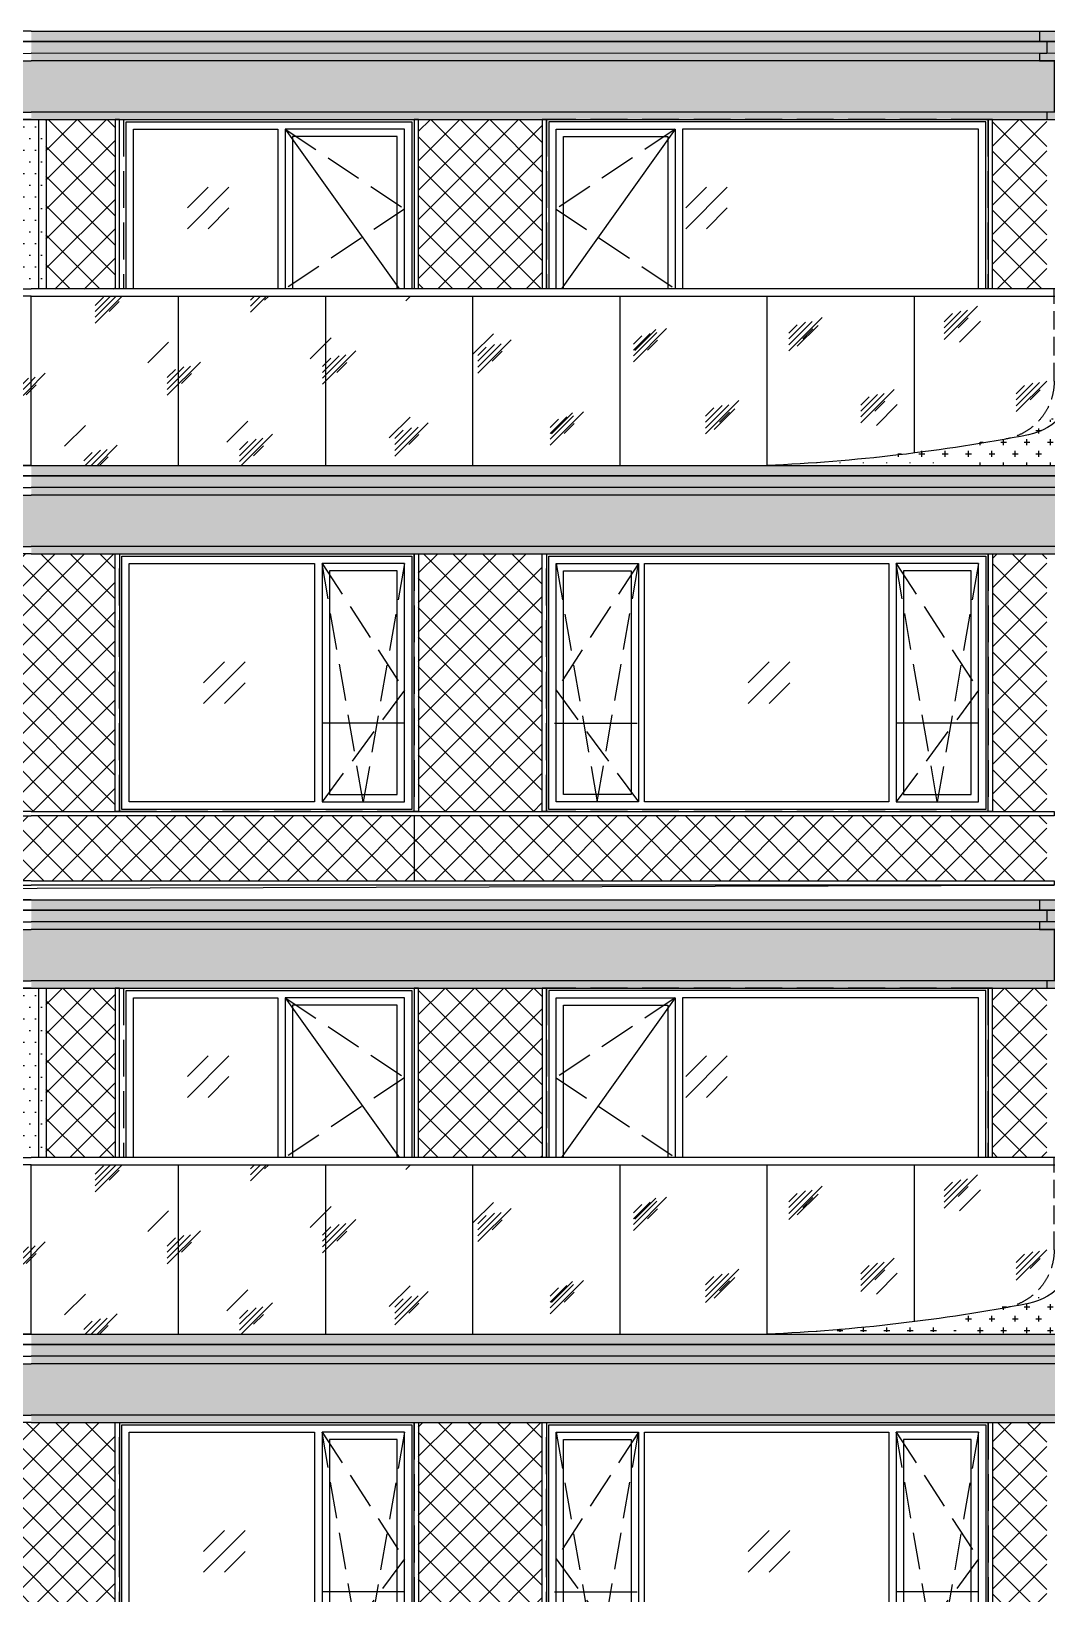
# Model space of a CAD drawing. Extents: x 646072 to 1012572, y -46617 to 16093.
# Drawn here: x 673169 to 680069, y -25515 to -14902 of the extents above; entities that cross this region are included whole.
import ezdxf

# ---------------------------------------------------------------- set-up
doc = ezdxf.new("R2010")
doc.units = 0
doc.header["$LTSCALE"] = 1000
doc.header["$MEASUREMENT"] = 0
for name, pattern in [('3#楼-HZS$0$3#楼-HZS$0$__DASH', [0.35, 0.25, -0.1]), ('3#楼-HZS$0$3#楼-HZS$0$DASH', [0.35, 0.25, -0.1]), ('3#楼-HZS$0$DASH', [0.35, 0.25, -0.1]), ('3#楼-HZS$0$DOTE', [2.4200000000000004, 2, -0.2, 0.02, -0.2])]:
    doc.linetypes.add(name, pattern=pattern)
for name, color, linetype in [('3#楼-HZS$0$3#楼-HZS$0$00-立面灰色金属看线', 252, 'Continuous'), ('3#楼-HZS$0$3#楼-HZS$0$00-立面米色看线', 31, 'Continuous'), ('3#楼-HZS$0$3#楼-HZS$0$00-立面银灰色线脚', 254, 'Continuous'), ('3#楼-HZS$0$3#楼-HZS$0$A-ANNO-SYMB', 3, 'Continuous'), ('3#楼-HZS$0$3#楼-HZS$0$DOTE', 1, '3#楼-HZS$0$DOTE'), ('3#楼-HZS$0$3#楼-HZS$0$ELEV-WIND', 4, 'Continuous'), ('3#楼-HZS$0$3#楼-HZS$0$RAIL', 163, 'Continuous'), ('3#楼-HZS$0$3#楼-HZS$0$WINDOW', 4, 'Continuous'), ('3#楼-HZS$0$3#楼-HZS$0$填充-浅黄色铝板', 30, 'Continuous'), ('3#楼-HZS$0$3#楼-HZS$0$填充-玻璃', 150, 'Continuous'), ('3#楼-HZS$0$3#楼-HZS$0$填充-背板玻璃', 151, 'Continuous'), ('3#楼-HZS$0$3#楼-HZS$0$填充-银白色铝板', 115, 'Continuous')]:
    doc.layers.add(name, color=color, linetype=linetype)
pattern_1 = [(45, (-5318.230445285677, -99899.72746543365), (-100.0001016555733, 100.0001016555733), []), (135, (-5318.230445285677, -99899.72746543365), (-100.0001016555733, -100.0001016555733), [])]
pattern_2 = [(0, (-5409.443961269106, -58333.21456829587), (79.375, 79.375), [39.6875, -119.0625]), (90, (-5389.600211269106, -58353.05831829587), (-79.375, 79.375), [39.6875, -119.0625])]

# ---------------------------------------------------------------- blocks, each defined once
blk = doc.blocks.new('3#楼-HZS$0$3#楼-HZS$0$dfg56h4f+g9h0k7')
at = {"layer": '3#楼-HZS$0$3#楼-HZS$0$RAIL'}
blk.add_lwpolyline([(426648.4870681694, -363619.9774678481), (419599.1988836443, -363619.9516390706), (419599.1988836443, -363569.9516390706), (426648.4870681694, -363569.9774678481)], dxfattribs=at)
at = {"layer": '3#楼-HZS$0$3#楼-HZS$0$WINDOW'}
for points in [[(419629.1323021718, -364408.5213985445), (419629.1323021718, -363619.9516390706)], [(420648.4871339675, -364678.3272112879), (420648.4871339675, -363619.9516390706)], [(421648.4871339675, -364769.9774678481), (421648.4871339675, -363619.9516390706)], [(422648.4871339675, -364769.9774678481), (422648.4871339675, -363619.9516390706)], [(423648.4871339675, -364769.9774678481), (423648.4871339675, -363619.9516390706)], [(424648.4871339675, -364769.9774678481), (424648.4871339675, -363619.9516390706)], [(425648.4871339675, -364769.9774678481), (425648.4871339675, -363619.9516390706)], [(426648.4871339675, -364769.9774678481), (426648.4871339675, -363619.9516390706)]]:
    blk.add_lwpolyline(points, dxfattribs=at)
blk = doc.blocks.new('3#楼-HZS$0$3#楼-HZS$0$tregfdgdg')
blk.add_wipeout([(55550.89403557477, -25728.00311066766), (62650.60256147907, -25728.003421576577), (62650.569237843745, -26928.00333677453), (55550.89403557475, -26928.002877755564)]).dxf.layer = '3#楼-HZS$0$3#楼-HZS$0$RAIL'
at = {"layer": '3#楼-HZS$0$3#楼-HZS$0$00-立面米色看线'}
blk.add_line((55550.89403557475, -25728.00311066769), (55550.89403557475, -26326.5638645424), dxfattribs=at)
at = {"layer": '3#楼-HZS$0$3#楼-HZS$0$00-立面米色看线', "linetype": '3#楼-HZS$0$3#楼-HZS$0$__DASH', "ltscale": 0.5}
blk.add_line((55700.8940344759, -26354.41373131936), (55700.8940344759, -25728.00311317149), dxfattribs=at)
at = {"layer": '3#楼-HZS$0$3#楼-HZS$0$00-立面米色看线'}
blk.add_lwpolyline([(62650.24880157225, -26927.97750730492), (55550.89403557475, -26927.95167967031), (55550.89403557475, -25728.00311066769)], dxfattribs=at)
for centre, radius, start, end in [((55950.89403557475, -26326.5638645424), 400, 180, 259.1128618920542), ((58187.79559126403, -14696.43916359753), 12243.29046884241, 259.1128618920542, 267.4866183300693)]:
    blk.add_arc(centre, radius, start, end, dxfattribs=at)
at = {"layer": '3#楼-HZS$0$3#楼-HZS$0$00-立面米色看线', "linetype": '3#楼-HZS$0$3#楼-HZS$0$__DASH', "ltscale": 0.5}
blk.add_arc((56100.8940344759, -26354.41373131936), 400, 180, 259.8509425689774, dxfattribs=at)
blk.add_blockref('3#楼-HZS$0$3#楼-HZS$0$dfg56h4f+g9h0k7', (-363998.238266597, 337841.9575340021))
blk = doc.blocks.new('3#楼-HZS$0$3#楼-HZS$0$adf6h1d+f0j')
at = {"layer": '3#楼-HZS$0$3#楼-HZS$0$ELEV-WIND', "color": 8, "linetype": '3#楼-HZS$0$3#楼-HZS$0$__DASH'}
blk.add_lwpolyline([(61278.84410516638, -24578.0033460866), (63250.00048309553, -24578.00334601349), (63250.00048309553, -26928.00334601349), (61278.84410516638, -26928.0033460866)], close=True, dxfattribs=at)
at = {"layer": '3#楼-HZS$0$3#楼-HZS$0$ELEV-WIND'}
for points in [[(61293.84410516638, -24593.0033460866), (63235.00048309553, -24593.00334601349), (63235.00048309553, -26913.00334601349), (61293.84410516638, -26913.0033460866)], [(61343.84410516638, -24643.0033460866), (62325.00048309553, -24643.00334601349), (62325.00048309553, -26863.00334601349), (61343.84410516638, -26863.0033460866)], [(63185.00048309553, -24643.00334601349), (62375.00048309553, -24643.00334601349), (62375.00048309553, -26863.00334601349), (63185.00048309553, -26863.00334601349)], [(63135.00048309553, -24693.00334601349), (62425.00048309553, -24693.00334601349), (62425.00048309553, -26813.00334601349), (63135.00048309553, -26813.00334601349)]]:
    blk.add_lwpolyline(points, close=True, dxfattribs=at)
at = {"layer": '3#楼-HZS$0$3#楼-HZS$0$ELEV-WIND', "color": 8}
blk.add_lwpolyline([(62375.00048309553, -24643.00334601349), (63185.00048309553, -25778.00334601349), (62375.00048309553, -26863.00334601349)], dxfattribs=at)
at = {"layer": '3#楼-HZS$0$3#楼-HZS$0$ELEV-WIND', "color": 8, "linetype": '3#楼-HZS$0$DASH'}
blk.add_lwpolyline([(62375.00048309553, -24643.00334601349), (63185.00048309553, -25185.50334601023), (62375.00053060963, -25728.00334600698)], dxfattribs=at)
blk = doc.blocks.new('3#楼-HZS$0$3#楼-HZS$0$asde5f0s4d+9hj0')
at = {"layer": '3#楼-HZS$0$3#楼-HZS$0$ELEV-WIND', "color": 8, "linetype": '3#楼-HZS$0$3#楼-HZS$0$__DASH'}
blk.add_lwpolyline([(63250.00048309541, -24578.00334601349), (60250.00048309506, -24578.00334601349), (60250.00048309506, -26928.00334601349), (63250.00048309541, -26928.00334601349)], close=True, dxfattribs=at)
at = {"layer": '3#楼-HZS$0$3#楼-HZS$0$ELEV-WIND'}
for points in [[(63235.00048309541, -24593.00334601349), (60265.00048309506, -24593.00334601349), (60265.00048309506, -26913.00334601349), (63235.00048309541, -26913.00334601349)], [(60315.00048309506, -24643.00334601349), (61125.00048309506, -24643.00334601349), (61125.00048309506, -26863.00334601349), (60315.00048309506, -26863.00334601349)], [(60365.00048309506, -24693.00334601349), (61075.00048309506, -24693.00334601349), (61075.00048309506, -26813.00334601349), (60365.00048309506, -26813.00334601349)], [(63185.0004830953, -24643.00334601349), (61175.00048309506, -24643.00334601349), (61175.00048309506, -26863.00334601349), (63185.0004830953, -26863.00334601349)]]:
    blk.add_lwpolyline(points, close=True, dxfattribs=at)
at = {"layer": '3#楼-HZS$0$3#楼-HZS$0$ELEV-WIND', "color": 8}
blk.add_lwpolyline([(61125.00048309506, -24643.00334601349), (60315.00048309506, -25778.00334601349), (61125.00048309506, -26863.00334601349)], dxfattribs=at)
at = {"layer": '3#楼-HZS$0$3#楼-HZS$0$ELEV-WIND', "color": 8, "linetype": '3#楼-HZS$0$DASH'}
blk.add_lwpolyline([(61125.00048309506, -24643.00334601349), (60315.00048309506, -25185.50334601023), (61125.00043558097, -25728.00334600698)], dxfattribs=at)
blk = doc.blocks.new('3#楼-HZS$0$3#楼-HZS$0$df+gj504f+g90')
at = {"layer": '3#楼-HZS$0$3#楼-HZS$0$00-立面灰色金属看线'}
blk.add_lwpolyline([(397529.1710952579, -386473.6017835303), (397529.1710952579, -386543.6017835425), (397579.1710952579, -386543.6017835425), (397579.1710952579, -386623.6017835425), (397529.1710952579, -386623.6017835425), (397529.1710952579, -386673.6017835303), (397629.1710952579, -386673.6017835303), (397629.1710952579, -387023.6017835303), (397579.1710952579, -387023.6017835303), (397579.1710952579, -387073.6017835303)], dxfattribs=at)
for points in [[(391279.8685366164, -389423.6017844662), (391279.8685366164, -387073.6017835304), (391249.8685366164, -387073.6017835304), (391249.868537978, -389423.6017844833)], [(393310.0835149237, -389423.6017844662), (393310.0835149237, -387073.6017835304), (393280.0835149237, -387073.6017835304), (393280.0835162853, -389423.6017844833)], [(394180.1379506467, -389423.6017844662), (394180.1379506467, -387073.6017835304), (394150.1379506467, -387073.6017835304), (394150.1379520083, -389423.6017844833)], [(397210.1379505927, -389423.6017844662), (397210.1379505927, -387073.6017835304), (397180.1379505927, -387073.6017835304), (397180.1379519543, -389423.6017844833)]]:
    blk.add_lwpolyline(points, close=True, dxfattribs=at)
at = {"layer": '3#楼-HZS$0$3#楼-HZS$0$00-立面米色看线'}
for points in [[(390679.7804614676, -386473.5758303019), (379630.0300900007, -386473.6017835304), (379630.0300900007, -386543.6017835426), (390679.7804614676, -386543.5758303141)], [(390679.7804614676, -386473.5758303019), (400429.1455228999, -386473.5991513453)], [(390679.7804614676, -386543.5758899773), (379680.0300900007, -386543.6017835426), (379680.0300900007, -386623.6017835426), (379630.0300900007, -386623.6017835426), (379630.0300900007, -386673.6017835304), (379730.0300900007, -386673.6017835304), (379730.0300900007, -387023.6017835304), (390679.7804614676, -387023.5759499059)], [(400429.1455228999, -386543.5991513575), (390679.7804614676, -386543.5758303141)], [(390679.7804614676, -386543.5758899773), (400429.1455228999, -386543.5992651306)], [(379680.0305466056, -386623.6017835421), (390679.7809180724, -386623.5758899768)], [(379730.0305695222, -386673.6017835299), (390679.7809409893, -386673.5759499053)], [(400429.1455228999, -386623.5992651312), (390679.7800048627, -386623.5758899768)], [(400429.1455228999, -386673.5993794214), (390679.7799819461, -386673.5759499053)], [(390679.7804614676, -387073.5758899652), (379680.0300900007, -387073.6017835304), (379680.0300900007, -387023.6017835304), (390679.7804614676, -387023.5758899652)], [(400429.1455228999, -387023.5993794208), (390679.7804614676, -387023.5759499059)], [(400429.1455228999, -387023.5992651185), (390679.7804614676, -387023.5758899652)], [(390679.7804614676, -387073.5758899652), (400429.1455228999, -387073.5992651185)]]:
    blk.add_lwpolyline(points, dxfattribs=at)
at = {"layer": '3#楼-HZS$0$3#楼-HZS$0$00-立面银灰色线脚'}
blk.add_lwpolyline([(390579.6729722882, -387073.6017835304), (390779.8879506472, -387073.6017835304), (390779.8879506472, -389423.6017835303), (390579.6729722882, -389423.6017835303)], close=True, dxfattribs=at)
blk.add_lwpolyline([(390729.6729722882, -387073.6017835304), (390729.6729722882, -389423.601780081)], dxfattribs=at)
at = {"layer": '3#楼-HZS$0$3#楼-HZS$0$00-立面灰色金属看线'}
for name, p in [('3#楼-HZS$0$3#楼-HZS$0$adf6h1d+f0j', (330030.0830318828, -362495.598437517)), ('3#楼-HZS$0$3#楼-HZS$0$asde5f0s4d+9hj0', (333930.1374675515, -362495.598437517))]:
    blk.add_blockref(name, p, dxfattribs=at)
at = {"layer": '3#楼-HZS$0$3#楼-HZS$0$RAIL'}
blk.add_blockref('3#楼-HZS$0$3#楼-HZS$0$tregfdgdg', (328029.5316598953, -362495.598437517), dxfattribs=at)
at = {"layer": '3#楼-HZS$0$3#楼-HZS$0$RAIL', "xscale": -1}
blk.add_blockref('3#楼-HZS$0$3#楼-HZS$0$tregfdgdg', (453330.0292630401, -362495.598437517), dxfattribs=at)
blk = doc.blocks.new('3#楼-HZS$0$3#楼-HZS$0$ef6dsf+0hj')
at = {"layer": '3#楼-HZS$0$3#楼-HZS$0$ELEV-WIND', "color": 8, "linetype": '3#楼-HZS$0$3#楼-HZS$0$__DASH'}
blk.add_lwpolyline([(41499.98571212939, -36879.01017744408), (44499.98571055289, -36879.01017716038), (44499.98571055289, -38629.0102337508), (41499.98571212939, -38629.0102340345)], close=True, dxfattribs=at)
at = {"layer": '3#楼-HZS$0$3#楼-HZS$0$ELEV-WIND'}
for points in [[(41514.98571212939, -36894.01017744408), (44484.98571055289, -36894.01017716038), (44484.98571055289, -38614.01017716038), (41514.98571212939, -38614.01017744408)], [(41564.98571212962, -36944.01017716038), (42124.98571212962, -36944.01017716038), (42124.98571212962, -38564.01017716038), (41564.98571212962, -38564.01017716038)], [(41614.98571212962, -36994.01017716038), (42074.98571212962, -36994.01017716038), (42074.98571212962, -38514.01017716038), (41614.98571212962, -38514.01017716038)], [(42164.98571212939, -36944.01017744408), (43824.98571055289, -36944.01017716038), (43824.98571055289, -38564.01017716038), (42164.98571212939, -38564.01017744408)], [(44434.98571055289, -36944.01017716038), (43874.98571055289, -36944.01017716038), (43874.98571055289, -38564.01017716038), (44434.98571055289, -38564.01017716038)], [(44384.98571055289, -36994.01017716038), (43924.98571055289, -36994.01017716038), (43924.98571055289, -38514.01017716038), (44384.98571055289, -38514.01017716038)]]:
    blk.add_lwpolyline(points, close=True, dxfattribs=at)
at = {"layer": '3#楼-HZS$0$3#楼-HZS$0$ELEV-WIND', "color": 8, "linetype": '3#楼-HZS$0$3#楼-HZS$0$DASH'}
for points in [[(42124.98571212962, -36944.01017716038), (41564.98571212962, -37804.01017716038), (42124.98571212962, -38564.01017716038)], [(41564.98571212962, -36944.01017716038), (41844.98571212962, -38564.01017716038), (42124.98571212962, -36944.01017716038)], [(43874.98571055289, -36944.01017716038), (44434.98571055289, -37804.01017716038), (43874.98571055289, -38564.01017716038)], [(44434.98571055289, -36944.01017716038), (44154.98571055289, -38564.01017716038), (43874.98571055289, -36944.01017716038)]]:
    blk.add_lwpolyline(points, dxfattribs=at)
at = {"layer": '3#楼-HZS$0$3#楼-HZS$0$ELEV-WIND', "color": 8}
for points in [[(41554.98571212939, -38029.01023374212), (42114.98571212939, -38029.01023382258)], [(44434.98571055289, -38029.01023374212), (43874.98571055289, -38029.01023382258)]]:
    blk.add_lwpolyline(points, dxfattribs=at)
blk = doc.blocks.new('3#楼-HZS$0$3#楼-HZS$0$111+108osccw')
at = {"layer": '3#楼-HZS$0$3#楼-HZS$0$ELEV-WIND', "color": 8, "linetype": '3#楼-HZS$0$3#楼-HZS$0$__DASH'}
blk.add_lwpolyline([(38500, -36879.01001444127), (40499.99999842362, -36879.01001415757), (40499.99999842362, -38629.01007074799), (38500, -38629.01007103169)], close=True, dxfattribs=at)
at = {"layer": '3#楼-HZS$0$3#楼-HZS$0$ELEV-WIND'}
for points in [[(38515, -36894.01001444127), (40484.99999842362, -36894.01001415757), (40484.99999842362, -38614.01001415757), (38515, -38614.01001444127)], [(38565, -36944.01001444127), (39824.99999842362, -36944.01001415757), (39824.99999842362, -38564.01001415757), (38565, -38564.01001444127)], [(40434.99999842362, -36944.01001415757), (39874.99999842362, -36944.01001415757), (39874.99999842362, -38564.01001415757), (40434.99999842362, -38564.01001415757)], [(40384.99999842362, -36994.01001415757), (39924.99999842362, -36994.01001415757), (39924.99999842362, -38514.01001415757), (40384.99999842362, -38514.01001415757)]]:
    blk.add_lwpolyline(points, close=True, dxfattribs=at)
at = {"layer": '3#楼-HZS$0$3#楼-HZS$0$ELEV-WIND', "color": 8, "linetype": '3#楼-HZS$0$3#楼-HZS$0$DASH'}
for points in [[(39874.99999842362, -36944.01001415757), (40434.99999842362, -37804.01001415757), (39874.99999842362, -38564.01001415757)], [(40434.99999842362, -36944.01001415757), (40154.99999842362, -38564.01001415757), (39874.99999842362, -36944.01001415757)]]:
    blk.add_lwpolyline(points, dxfattribs=at)
at = {"layer": '3#楼-HZS$0$3#楼-HZS$0$ELEV-WIND', "color": 8}
blk.add_lwpolyline([(40434.99999842362, -38029.0102337508), (39874.99999842362, -38029.0102337508)], dxfattribs=at)
blk = doc.blocks.new('3#楼-HZS$0$3#楼-HZS$0$dfj54+gf90l7')
at = {"layer": '3#楼-HZS$0$3#楼-HZS$0$00-立面灰色金属看线'}
for points in [[(391249.9542731089, -380181.1942758777), (391279.9542731089, -380181.1942758777), (391279.9542731089, -381931.1942758777), (391249.9542731089, -381931.1942758777)], [(393279.9542715324, -380181.1942758777), (393309.9542715324, -380181.1942758777), (393309.9542715324, -381931.1942758777), (393279.9542715324, -381931.1942758777)], [(394150.1243752015, -380181.1942758777), (394180.1243752015, -380181.1942758777), (394180.1243752015, -381931.1942758777), (394150.1243752015, -381931.1942758777)], [(397180.1100857544, -380181.1942758777), (397210.1100857544, -380181.1942758777), (397210.1100857544, -381931.1942758777), (397180.1100857544, -381931.1942758777)]]:
    blk.add_lwpolyline(points, close=True, dxfattribs=at)
for points in [[(390679.7804614676, -381931.1942758777), (383730.2301239483, -381931.1942758777), (383730.2301239483, -381961.1942758777), (390679.7804614676, -381961.1942758777)], [(390679.7804614676, -381931.1942758777), (397629.3307989871, -381931.1942758777), (397629.3307989871, -381961.1942758777), (390679.7804614676, -381961.1942758777)], [(390679.7804614676, -382401.1942758777), (383730.2301239483, -382401.1942758777), (383730.2301239483, -382431.1942758777), (390679.7804614676, -382431.1942758777)], [(383730.230139359, -382531.1942758777), (383808.7866022092, -382472.5704337937), (397629.3307989871, -382431.1942758777)], [(390679.7804614676, -382401.1942758777), (397629.3307989871, -382401.1942758777), (397629.3307989871, -382431.1942758777), (390679.7804614676, -382431.1942758777)]]:
    blk.add_lwpolyline(points, dxfattribs=at)
at = {"layer": '3#楼-HZS$0$3#楼-HZS$0$00-立面米色看线'}
for points in [[(390679.7804614676, -379581.1942758777), (379629.6906899723, -379581.1942758777), (379629.6906899723, -379651.1942758898), (390679.7804614676, -379651.1942758898)], [(390679.7804614676, -379581.1942758777), (400429.1425251925, -379581.1942758777)], [(390679.7804614676, -379651.1942758898), (379679.6906899723, -379651.1942758898), (379679.6906899723, -379731.1942758898), (379629.6906899723, -379731.1942758898), (379629.6906899723, -379781.1942758777), (379729.6906899723, -379781.1942758777), (379729.6906899723, -380131.1942758777), (390679.7804614676, -380131.1942758777)], [(390679.7804614676, -379651.1942758898), (400429.1425251925, -379651.1942758898)], [(400429.1425251925, -379651.1942758898), (390679.7804614676, -379651.1942758898)], [(379679.6906899723, -379731.1942758898), (390679.7804614676, -379731.1942758898)], [(379729.6906899723, -379781.1942758777), (390679.7804614676, -379781.1942758777)], [(400429.1425251925, -379731.1942758898), (390679.7804614676, -379731.1942758898)], [(400429.1425251925, -379781.1942758777), (390679.7804614676, -379781.1942758777)], [(390679.7804614676, -380181.1942758777), (379679.6906899723, -380181.1942758777), (379679.6906899723, -380131.1942758777), (390679.7804614676, -380131.1942758777)], [(400429.1425251925, -380131.1942758777), (390679.7804614676, -380131.1942758777)], [(400429.1425251925, -380131.1942758777), (390679.7804614676, -380131.1942758777)], [(390679.7804614676, -380181.1942758777), (400429.1425251925, -380181.1942758777)]]:
    blk.add_lwpolyline(points, dxfattribs=at)
at = {"layer": '3#楼-HZS$0$3#楼-HZS$0$WINDOW'}
blk.add_lwpolyline([(393279.9542715322, -381961.1944385968), (393279.9542715322, -382401.1944385968)], dxfattribs=at)
at = {"layer": '3#楼-HZS$0$3#楼-HZS$0$A-ANNO-SYMB'}
for name, p in [('3#楼-HZS$0$3#楼-HZS$0$111+108osccw', (352779.9542731089, -343302.1840421269)), ('3#楼-HZS$0$3#楼-HZS$0$ef6dsf+0hj', (352680.1243752015, -343302.1840421269))]:
    blk.add_blockref(name, p, dxfattribs=at)
blk = doc.blocks.new('3#楼-HZS$0$3#楼-HZS$0$d+ff+g89+0k4')
blk.add_wipeout([(387073.9452054565, -372010.1486496913), (387034.4745273071, -371828.01673488633), (386964.41862076125, -371626.8474200385), (386772.0765818333, -371345.44010499975), (386556.6793885491, -371146.0730265978), (386251.2055782083, -370979.4282493886), (385971.9162823519, -370906.9352633667), (385786.9766822324, -370893.7122383769), (365637.5169572755, -370893.61355204816), (365637.5169572755, -371293.6135520603), (385786.97471827274, -371293.71223837946), (385938.6114108291, -371306.5792306898), (386098.7634601518, -371349.4462702725), (386244.3782425206, -371418.61355204775), (386382.15242588165, -371518.61355204735), (386477.52331272507, -371616.53242606006), (386626.20259387535, -371868.61355204775), (386686.97029936296, -372193.7122383685), (386686.97029936296, -393643.62531246536), (386683.0422638684, -393692.01324312924), (386669.4930842256, -393741.9632377312), (386649.97041067557, -393787.9545937966), (386615.6795169441, -393837.7698302697), (386559.72400705534, -393888.8928326928), (386489.1970938678, -393925.67084511084), (386408.1776064868, -393943.6220159533), (365887.51758784405, -393943.62650037854), (365887.51758784405, -394343.6265004031), (386373.67760616535, -394343.6253132678), (386538.07335034286, -394327.1221069115), (386689.60004931816, -394274.8267339412), (386830.0927014526, -394185.5132499514), (386943.0161118433, -394068.84649543255), (387019.4314097306, -393943.6135520471), (387071.38340848486, -393790.5222017088), (387086.97029936296, -393643.6253124899), (387086.970495759, -372304.6170790822), (387086.97029936296, -372193.71223836124)]).translate(0, 0, -1e-08)
blk = doc.blocks.new('3#楼-HZS$0$3#楼-HZS$0$d+gfsh5d+f8hj')
at = {"color": 8, "elevation": -1e-08}
for points in [[(731609.2308044079, -18311.58456587762), (731467.8094481706, -18453.00592211494)], [(731750.6521606451, -18311.58456587768), (731467.8094481706, -18594.42727835232)], [(734994.8634290412, -18311.58456584107), (734853.442072804, -18453.00592207839)], [(735136.2847852785, -18311.58456584113), (734853.442072804, -18594.42727831576)], [(731750.6521606452, -18453.00592211494), (731609.2308044079, -18594.42727835226)], [(735136.2847852786, -18453.00592207839), (734994.8634290412, -18594.42727831571)], [(731609.2308044079, -24211.58456587762), (731467.8094481706, -24353.00592211494)], [(731750.6521606451, -24211.58456587768), (731467.8094481706, -24494.42727835232)], [(734994.8634290412, -24211.58456584107), (734853.442072804, -24353.00592207839)], [(735136.2847852785, -24211.58456584113), (734853.442072804, -24494.42727831576)], [(731750.6521606452, -24353.00592211494), (731609.2308044079, -24494.42727835226)], [(735136.2847852786, -24353.00592207839), (734994.8634290412, -24494.42727831571)]]:
    blk.add_lwpolyline(points, dxfattribs=at)
at = {"color": 8}
for points in [[(731719.6827484225, -21536.57912908733), (731578.2613921852, -21678.00048532465)], [(731861.1041046598, -21536.57912908739), (731578.2613921852, -21819.42184156203)], [(735419.8385626444, -21536.57929209014), (735278.4172064072, -21678.00064832746)], [(735561.2599188817, -21536.5792920902), (735278.4172064072, -21819.42200456484)], [(731861.1041046599, -21678.00048532465), (731719.6827484225, -21819.42184156197)], [(735561.2599188818, -21678.00064832746), (735419.8385626444, -21819.42200456478)], [(731719.6827484225, -27436.57912908733), (731578.2613921852, -27578.00048532465)], [(731861.1041046598, -27436.57912908739), (731578.2613921852, -27719.42184156203)], [(735419.8385626444, -27436.57929209014), (735278.4172064072, -27578.00064832746)], [(735561.2599188817, -27436.5792920902), (735278.4172064072, -27719.42200456484)], [(731861.1041046599, -27578.00048532465), (731719.6827484225, -27719.42184156197)], [(735561.2599188818, -27578.00064832746), (735419.8385626444, -27719.42200456478)]]:
    blk.add_lwpolyline(points, dxfattribs=at)
blk = doc.blocks.new('3#楼-HZS$0$3#楼-HZS$0$d+fh0j4+gf0l')
at = {"layer": '3#楼-HZS$0$3#楼-HZS$0$填充-浅黄色铝板'}
h = blk.add_hatch(dxfattribs=at)
h.set_pattern_fill('CROSS', color=256, scale=50)
h.set_pattern_definition([(0, (-5418.230445285677, -102849.7274654337), (79.375, 79.375), [39.6875, -119.0625]), (90, (-5398.386695285677, -102869.5712154337), (-79.375, 79.375), [39.6875, -119.0625])])
h.paths.add_polyline_path([(532553.1380383098, 10767.02968768391), (532553.1380383098, 10967.0105832494), (522803.1934539158, 10967.01058324939), (522803.1934539158, 10767.02968768391)])
h = blk.add_hatch(dxfattribs=at)
h.set_pattern_fill('CROSS', color=256, scale=50)
h.set_pattern_definition(pattern_2)
h.paths.add_polyline_path([(532553.1380383098, 10367.33190650016), (532553.1380383098, 10417.33190650017), (522803.5544552375, 10417.33190650016), (522803.5544552375, 10367.33190650016)])
h = blk.add_hatch(dxfattribs=at)
h.set_pattern_fill('CROSS', color=256, scale=50)
h.set_pattern_definition(pattern_2)
edge = h.paths.add_edge_path()
edge.add_arc((529452.4501690135, 8618.719720266541), 400, 280.88713810564724, 359.99999996749784, ccw=False)
edge.add_arc((527215.5486133243, 20248.84442121212), 12243.29046884307, 279.0051419844014, 280.8871381056448, ccw=False)
edge.add_line((529131.90644146, 8156.461108605523), (529131.90644146, 8017.331914761337))
edge.add_line((529131.90644146, 8017.331914761337), (529852.450168361, 8017.331915140967))
edge.add_line((529852.450168361, 8017.331915140967), (529852.4501690135, 8618.719720039633))
edge = h.paths.add_edge_path()
edge.add_arc((527215.5486133173, 20248.84442121157), 12243.29046884358, 278.55529098508, 278.7919866346564, ccw=False)
edge.add_line((529036.90644146, 8141.787918232032), (528584.5390200925, 8082.331906500272))
edge.add_arc((527215.5486133235, 20248.84442121151), 12243.29046884255, 273.7901503468361, 276.41998537423774, ccw=False)
edge.add_line((528024.8591114347, 8032.331906500214), (529086.90644146, 8032.331906500272))
edge.add_line((529086.90644146, 8032.331906500272), (529086.90644146, 8149.415451895504))
h = blk.add_hatch(dxfattribs=at)
h.set_pattern_fill('CROSS', color=256, scale=50)
h.set_pattern_definition([(0, (-5418.230445285677, -105799.7274654337), (79.375, 79.375), [39.6875, -119.0625]), (90, (-5398.386695285677, -105819.5712154337), (-79.375, 79.375), [39.6875, -119.0625])])
h.paths.add_polyline_path([(532553.1380383098, 7817.029687683913), (532553.1380383098, 8017.010583249386), (522803.1934539158, 8017.010583249386), (522803.1934539158, 7817.029687683913)])
h = blk.add_hatch(dxfattribs=at)
h.set_pattern_fill('CROSS', color=256, scale=50)
h.set_pattern_definition(pattern_2)
h.paths.add_polyline_path([(532553.1380383098, 7417.331906500156), (532553.1380383098, 7467.331906500156), (522803.5544552375, 7467.331906500156), (522803.5544552375, 7417.331906500156)])
h = blk.add_hatch(dxfattribs=at)
h.set_pattern_fill('CROSS', color=256, scale=50)
h.set_pattern_definition([(0, (-5418.230445285677, -108749.7274654337), (79.375, 79.375), [39.6875, -119.0625]), (90, (-5398.386695285677, -108769.5712154337), (-79.375, 79.375), [39.6875, -119.0625])])
h.paths.add_polyline_path([(532553.1380383098, 4867.029687683927), (532553.1380383098, 5067.010583249401), (522803.1934539158, 5067.010583249386), (522803.1934539158, 4867.029687683913)])
h = blk.add_hatch(dxfattribs=at)
h.set_pattern_fill('CROSS', color=256, scale=50)
h.set_pattern_definition(pattern_2)
h.paths.add_polyline_path([(532553.1380383096, 4467.331906500127), (532553.1380383098, 4517.331906500141), (522803.5544552375, 4517.331906500127), (522803.5544552375, 4467.331906500127)])
h = blk.add_hatch(dxfattribs=at)
h.set_pattern_fill('CROSS', color=256, scale=50)
h.set_pattern_definition(pattern_2)
h.paths.add_polyline_path([(529852.4501690135, 2718.719720039633, -0.3595927184835098), (529528.0001713232, 2325.919265644858, -0.008211941792365429), (529131.90644146, 2256.461108605523), (529131.90644146, 2117.331914761337), (529852.450168361, 2117.331915140967)])
h.paths.add_polyline_path([(529086.90644146, 2249.415451895504, -0.001032779969762686), (529036.90644146, 2241.787918232032), (529036.90644146, 2182.331906500272), (528584.5390200925, 2182.331906500272, -0.01147532366520008), (528024.8591114347, 2132.331906500214), (529086.90644146, 2132.331906500272)])
h = blk.add_hatch(dxfattribs=at)
h.set_pattern_fill('CROSS', color=256, scale=50)
h.set_pattern_definition([(0, (-5418.230445285677, -111699.7274654337), (79.375, 79.375), [39.6875, -119.0625]), (90, (-5398.386695285677, -111719.5712154337), (-79.375, 79.375), [39.6875, -119.0625])])
h.paths.add_polyline_path([(532553.1380383098, 1917.029687683898), (532553.1380383098, 2117.010583249401), (522803.1934539158, 2117.010583249386), (522803.1934539158, 1917.029687683913)])
h = blk.add_hatch(dxfattribs=at)
h.set_pattern_fill('CROSS', color=256, scale=50)
h.set_pattern_definition([(0, (-5418.230445285677, -99899.72746543365), (79.375, 79.375), [39.6875, -119.0625]), (90, (-5398.386695285677, -99919.57121543365), (-79.375, 79.375), [39.6875, -119.0625])])
h.paths.add_polyline_path([(532553.1380383098, 1517.331906500141), (532553.1380383098, 1567.331906500156), (522803.5544552375, 1567.331906500156), (522803.5544552375, 1517.331906500156)])
h = blk.add_hatch(dxfattribs=at)
h.set_pattern_fill('CROSS', color=256, scale=50)
h.set_pattern_definition([(0, (289049.5557560592, -113671.9811983543), (79.375, 79.375), [39.6875, -119.0625]), (90, (289069.3995060592, -113691.8249483543), (-79.375, 79.375), [39.6875, -119.0625])])
edge = h.paths.add_edge_path(flags=17)
edge.add_line((532632.5761846611, 367.0254557309381), (532552.5761846611, 367.0254557309381))
edge.add_line((532552.5761846611, 367.0254557309381), (532552.5761846611, -532.97784078111))
edge.add_arc((532252.5761846611, -532.97784078111), 300, 270.0000033529737, 360, ccw=False)
edge.add_line((532252.5762022173, -832.97784078111), (511753.123687759, -832.9797615607677))
edge.add_line((511753.123687759, -832.9797615607677), (511753.123687759, -912.9797615729331))
edge.add_line((511753.123687759, -912.9797615729331), (532252.5762068975, -912.9778407932172))
edge.add_arc((532252.5761846596, -532.9778407917329), 380.0000000014849, 270.0000033529924, 359.9999999999868)
edge.add_line((532632.5761846611, -532.9778407918202), (532632.5761846611, 367.0254557309381))
edge = h.paths.add_edge_path(flags=17)
edge.add_line((532872.5761846611, 367.0254557309381), (532632.5761846611, 367.0254557309381))
edge.add_line((532632.5761846611, 367.0254557309381), (532632.5761846611, -532.9778407918202))
edge.add_arc((532252.5761846596, -532.9778407917183), 380.0000000015134, 270.00000335297483, 359.99999999998465, ccw=False)
edge.add_line((532252.5762068974, -912.9778407932172), (511853.4610944152, -912.9790228544152))
edge.add_line((511853.4610944152, -912.9790228544152), (511853.4610944152, -1152.979022854648))
edge.add_line((511853.4610944152, -1152.979022854648), (532252.5762209438, -1152.97784079345))
edge.add_arc((532252.5761846611, -532.9778407934537), 619.9999999999975, 270.0000033529765, 360.0000000000031)
edge.add_line((532872.5761846611, -532.9778407934209), (532872.5761846611, 367.0254557309381))
edge = h.paths.add_edge_path()
edge.add_line((532952.5761846611, 367.0254557309381), (532872.5761846611, 367.0254557309381))
edge.add_line((532872.5761846611, 367.0254557309381), (532872.5761846611, -532.9778407934209))
edge.add_arc((532252.576184661, -532.9778407933518), 620.0000000001164, 270.00000335297653, 359.99999999999363, ccw=False)
edge.add_line((532252.5762209437, -1152.97784079345), (511753.123687759, -1152.979761560826))
edge.add_line((511753.123687759, -1152.979761560826), (511753.123687759, -1232.979761572991))
edge.add_line((511753.123687759, -1232.979761572991), (532252.5762256255, -1232.977840805674))
edge.add_arc((532252.5761846611, -532.9778408056809), 699.999999999994, 270.0000033529768, 360.0000000000006)
edge.add_line((532952.5761846611, -532.9778408056736), (532952.5761846611, 367.0254557309381))
at = {"layer": '3#楼-HZS$0$3#楼-HZS$0$填充-玻璃'}
h = blk.add_hatch(dxfattribs=at)
h.set_pattern_fill('玻璃1', color=150, scale=100)
h.set_pattern_definition([(45, (-5418.803132111556, -135440.0981751026), (-489.8835780060401, 489.8835780060401), [224, -576]), (45, (-5322.803132111556, -135400.0981751026), (-489.8835780060401, 489.8835780060401), [96, -704]), (45, (-5418.803132111556, -135400.0981751026), (-489.8835780060401, 489.8835780060401), [160, -640]), (45, (-5370.803132111556, -135440.0981751026), (537.401153701776, -537.4011537017761), [200, -600]), (45, (-5418.803132111556, -135480.0981751026), (-489.8835780060401, 489.8835780060401), [320, -480]), (45, (-5418.803132111556, -135360.0981751026), (-489.8835780060401, 489.8835780060401), [80, -720])])
h.paths.add_polyline_path([(529701.9942240177, 9167.321495288226), (522802.6394569213, 9167.296215870767), (515903.283776615, 9167.321495288284), (515903.283776615, 8590.90241839725, 0.3632338633270483), (516232.7999338933, 8197.161351304734, 0.03333284520666946), (517853.4592968951, 8017.356775361113), (522802.6385437115, 8017.338642411691), (527751.8187037603, 8017.356775362103, 0.03333284520620629), (529372.4780667396, 8197.161351304734, 0.3632338633270568), (529701.9942240177, 8590.90241839725)])
h = blk.add_hatch(dxfattribs=at)
h.set_pattern_fill('玻璃1', color=150, scale=100)
h.set_pattern_definition([(45, (-5418.803132111556, -141340.0981751026), (-489.8835780060401, 489.8835780060401), [224, -576]), (45, (-5322.803132111556, -141300.0981751026), (-489.8835780060401, 489.8835780060401), [96, -704]), (45, (-5418.803132111556, -141300.0981751026), (-489.8835780060401, 489.8835780060401), [160, -640]), (45, (-5370.803132111556, -141340.0981751026), (537.401153701776, -537.4011537017761), [200, -600]), (45, (-5418.803132111556, -141380.0981751026), (-489.8835780060401, 489.8835780060401), [320, -480]), (45, (-5418.803132111556, -141260.0981751026), (-489.8835780060401, 489.8835780060401), [80, -720])])
h.paths.add_polyline_path([(529701.9942240177, 3267.321495288226), (522802.6394569213, 3267.296215870767), (515903.283776615, 3267.321495288284), (515903.283776615, 2690.902418397251, 0.3632338633270483), (516232.7999338933, 2297.161351304734, 0.03333284520666946), (517853.4592968951, 2117.356775361113), (522802.6385437115, 2117.338642411691), (527751.8187037603, 2117.356775362103, 0.03333284520620629), (529372.4780667396, 2297.161351304734, 0.3632338633270568), (529701.9942240177, 2690.902418397251)])
at = {"layer": '3#楼-HZS$0$3#楼-HZS$0$填充-背板玻璃'}
h = blk.add_hatch(dxfattribs=at)
h.set_pattern_fill('多孔材料', color=256, scale=50)
h.set_pattern_definition(pattern_1)
h.paths.add_polyline_path([(516272.1723038196, 10367.32245738676), (515903.1750258481, 10367.32245738676), (515903.1750258481, 9217.322686117142), (516272.1723038196, 9217.322686117142)])
h.paths.add_polyline_path([(519331.8340908727, 10367.31280206557), (520171.8885265958, 10367.31280206557), (520171.8885265958, 9217.3058517327), (519331.8340908727, 9217.3058517327)])
h.paths.add_polyline_path([(522232.1035049031, 10367.31280206557), (522702.0840908723, 10367.31280206557), (522702.0840908723, 9217.312730932987), (522232.1035049031, 9217.312730932987)])
h.paths.add_polyline_path([(522902.2990692313, 10367.31280206557), (523372.2796552004, 10367.31280206557), (523372.2796552004, 9217.312730932987), (522902.2990692313, 9217.312730932987)])
h.paths.add_polyline_path([(525432.4946335078, 10367.31280206557), (526272.5490699117, 10367.31280206557), (526272.5489783308, 9217.307390723145), (525432.4945419269, 9217.307390723145)])
h.paths.add_polyline_path([(529701.9213399445, 10367.3224573867), (529332.8881952793, 10367.3224573867), (529332.8881941767, 9217.322677981108), (529701.9213388419, 9217.322677981108)])
h = blk.add_hatch(dxfattribs=at)
h.set_pattern_fill('多孔材料', color=256, scale=50)
h.set_pattern_definition(pattern_1)
h.paths.add_polyline_path([(515902.9824528203, 5668.703939506435), (516272.2031663652, 5668.703939506435), (516272.2031663652, 7417.331906500156), (515902.9824528203, 7417.331906500156)])
h.paths.add_polyline_path([(519332.1888769181, 7417.331906500156), (520172.3589805872, 7417.331906500156), (520172.3589805872, 5667.331906500156), (519332.1888769181, 5667.331906500156)])
h.paths.add_polyline_path([(523372.7066022933, 7417.331906500156), (522232.3589790108, 7417.331906500156), (522232.3589790108, 5667.331906500156), (523372.7066022933, 5667.331906500156)])
h.paths.add_polyline_path([(526272.876704386, 7417.331906500156), (525432.7066007168, 7417.331906500156), (525432.7066007168, 5667.331906500156), (526272.876704386, 5667.331906500156)])
h.paths.add_polyline_path([(529702.0831284837, 5668.703939506435), (529332.8624149389, 5668.703939506435), (529332.8624149389, 7417.331906500156), (529702.0831284837, 7417.331906500156)])
h.paths.add_polyline_path([(515902.9824531326, 5637.331906500156), (529702.0831281715, 5637.331906500156), (529702.0831281715, 5197.331906500156), (515902.9824531326, 5197.331906500156)])
h = blk.add_hatch(dxfattribs=at)
h.set_pattern_fill('多孔材料', color=256, scale=50)
h.set_pattern_definition(pattern_1)
h.paths.add_polyline_path([(516272.1723038196, 4467.322457386763), (515903.1750258481, 4467.322457386763), (515903.1750258481, 3317.322686117142), (516272.1723038196, 3317.322686117142)])
h.paths.add_polyline_path([(519331.8340908727, 4467.312802065571), (520171.8885265958, 4467.312802065571), (520171.8885265958, 3317.305851732701), (519331.8340908727, 3317.305851732701)])
h.paths.add_polyline_path([(522232.1035049031, 4467.312802065571), (522702.0840908723, 4467.312802065571), (522702.0840908723, 3317.312730932987), (522232.1035049031, 3317.312730932987)])
h.paths.add_polyline_path([(522902.2990692313, 4467.312802065571), (523372.2796552004, 4467.312802065571), (523372.2796552004, 3317.312730932987), (522902.2990692313, 3317.312730932987)])
h.paths.add_polyline_path([(525432.4946335078, 4467.312802065571), (526272.5490699117, 4467.312802065571), (526272.5489783308, 3317.307390723145), (525432.4945419269, 3317.307390723145)])
h.paths.add_polyline_path([(529701.9213399445, 4467.322457386705), (529332.8881952793, 4467.322457386705), (529332.8881941767, 3317.322677981108), (529701.9213388419, 3317.322677981108)])
h = blk.add_hatch(dxfattribs=at)
h.set_pattern_fill('多孔材料', color=256, scale=50)
h.set_pattern_definition(pattern_1)
h.paths.add_polyline_path([(515902.9824528203, -231.2960604935652), (516272.2031663652, -231.2960604935652), (516272.2031663652, 1517.331906500156), (515902.9824528203, 1517.331906500156)])
h.paths.add_polyline_path([(519332.1888769181, 1517.331906500156), (520172.3589805872, 1517.331906500156), (520172.3589805872, -232.668093499844), (519332.1888769181, -232.668093499844)])
h.paths.add_polyline_path([(523372.7066022933, 1517.331906500156), (522232.3589790108, 1517.331906500156), (522232.3589790108, -232.668093499844), (523372.7066022933, -232.668093499844)])
h.paths.add_polyline_path([(526272.876704386, 1517.331906500156), (525432.7066007168, 1517.331906500156), (525432.7066007168, -232.668093499844), (526272.876704386, -232.668093499844)])
h.paths.add_polyline_path([(529702.0831284837, -231.2960604935652), (529332.8624149389, -231.2960604935652), (529332.8624149389, 1517.331906500156), (529702.0831284837, 1517.331906500156)])
h.paths.add_polyline_path([(515902.9824531326, -262.668093499844), (529702.0831281715, -262.668093499844), (529702.0831281715, -702.668093499844), (515902.9824531326, -702.668093499844)])
at = {"layer": '3#楼-HZS$0$3#楼-HZS$0$填充-银白色铝板'}
h = blk.add_hatch(dxfattribs=at)
h.set_pattern_fill('DOTS', color=256, scale=50)
h.set_pattern_definition([(0, (-5418.911882878514, -102849.4252466174), (39.6875, 79.375), [0, -79.375])])
h.paths.add_polyline_path([(532553.1380383098, 10417.33190650016), (532553.1380383098, 10767.33190650017), (511853.1240987686, 10770.6921746023), (511853.1240987686, 10420.6921746023)])
h = blk.add_hatch(dxfattribs=at)
h.set_pattern_fill('DOTS', color=256, scale=50)
h.set_pattern_definition([(0, (-5417.892232392915, -105799.7178101125), (39.6875, 79.375), [0, -79.375])])
h.paths.add_polyline_path([(522703.1037413579, 10367.02023857046), (522903.3187197169, 10367.02023857046), (522903.3187197169, 9217.00401753452), (522703.1037413579, 9217.00401753452)])
h = blk.add_hatch(dxfattribs=at)
h.set_pattern_fill('DOTS', color=256, scale=50)
h.set_pattern_definition([(0, (-5418.911882878514, -105799.4252466174), (39.6875, 79.375), [0, -79.375])])
h.paths.add_polyline_path([(532553.1380383098, 7467.331906500156), (532553.1380383098, 7817.331906500156), (511853.1246713666, 7817.029687683971), (511853.1246713666, 7467.029687683971)])
h = blk.add_hatch(dxfattribs=at)
h.set_pattern_fill('DOTS', color=256, scale=50)
h.set_pattern_definition([(0, (-5418.911882878514, -108749.4252466174), (39.6875, 79.375), [0, -79.375])])
h.paths.add_polyline_path([(532553.1380383098, 4517.331906500171), (532553.1380383098, 4867.331906500141), (511853.1240987686, 4859.563435345422), (511853.1240987686, 4509.563435345422)])
h = blk.add_hatch(dxfattribs=at)
h.set_pattern_fill('DOTS', color=256, scale=50)
h.set_pattern_definition([(0, (-5417.892232392915, -111699.7178101125), (39.6875, 79.375), [0, -79.375])])
h.paths.add_polyline_path([(522703.1037413579, 4467.020238570462), (522903.3187197169, 4467.020238570462), (522903.3187197169, 3317.00401753452), (522703.1037413579, 3317.00401753452)])
h = blk.add_hatch(dxfattribs=at)
h.set_pattern_fill('DOTS', color=256, scale=50)
h.set_pattern_definition([(0, (-5418.911882878514, -111699.4252466174), (39.6875, 79.375), [0, -79.375])])
h.paths.add_polyline_path([(532553.1380383096, 1567.331906500141), (532553.1380383098, 1917.331906500127), (511853.1246713666, 1917.029687683971), (511853.1246713666, 1567.029687683971)])

msp = doc.modelspace()

# ---------------------------------------------------------------- linework, layer by layer
at = {"layer": '3#楼-HZS$0$3#楼-HZS$0$DOTE', "linetype": '3#楼-HZS$0$3#楼-HZS$0$__DASH', "ltscale": 2}
for p, q in [((652810.9265156139, -17851.78916669125), (718310.9170040172, -17851.78916669125)), ((652810.9265156139, -20801.78916669125), (718310.9170040172, -20801.78916669125)), ((652810.9265156139, -23751.78916669125), (718310.9170040172, -23751.78916669125))]:
    msp.add_line(p, q, dxfattribs=at)

# ---------------------------------------------------------------- next in the draw order: block references
msp.add_blockref('3#楼-HZS$0$3#楼-HZS$0$df+gj504f+g90', (282489.6838614785, 365671.7989357726, 1e-08))

# ---------------------------------------------------------------- next in the draw order: block references
for p in [(282489.686859186, 361729.4008772333, 1e-08), (282489.686859186, 355829.4008772333, 1e-08)]:
    msp.add_blockref('3#楼-HZS$0$3#楼-HZS$0$dfj54+gf90l7', p)

# ---------------------------------------------------------------- next in the draw order: block references
msp.add_blockref('3#楼-HZS$0$3#楼-HZS$0$df+gj504f+g90', (282489.6838614785, 371571.7989357726, 1e-08))

# ---------------------------------------------------------------- next in the draw order: block references
msp.add_blockref('3#楼-HZS$0$3#楼-HZS$0$d+ff+g89+0k4', (296231.8589777069, 367241.8243853559, 2e-08))

# ---------------------------------------------------------------- next in the draw order: block references
for name, p in [('3#楼-HZS$0$3#楼-HZS$0$d+fh0j4+gf0l', (150366.2530924088, -25868.82308632834, 1e-08)), ('3#楼-HZS$0$3#楼-HZS$0$d+gfsh5d+f8hj', (-57237.96341580641, 2351.207306273689, 1e-08))]:
    msp.add_blockref(name, p)

doc.saveas('drawing.dxf')
